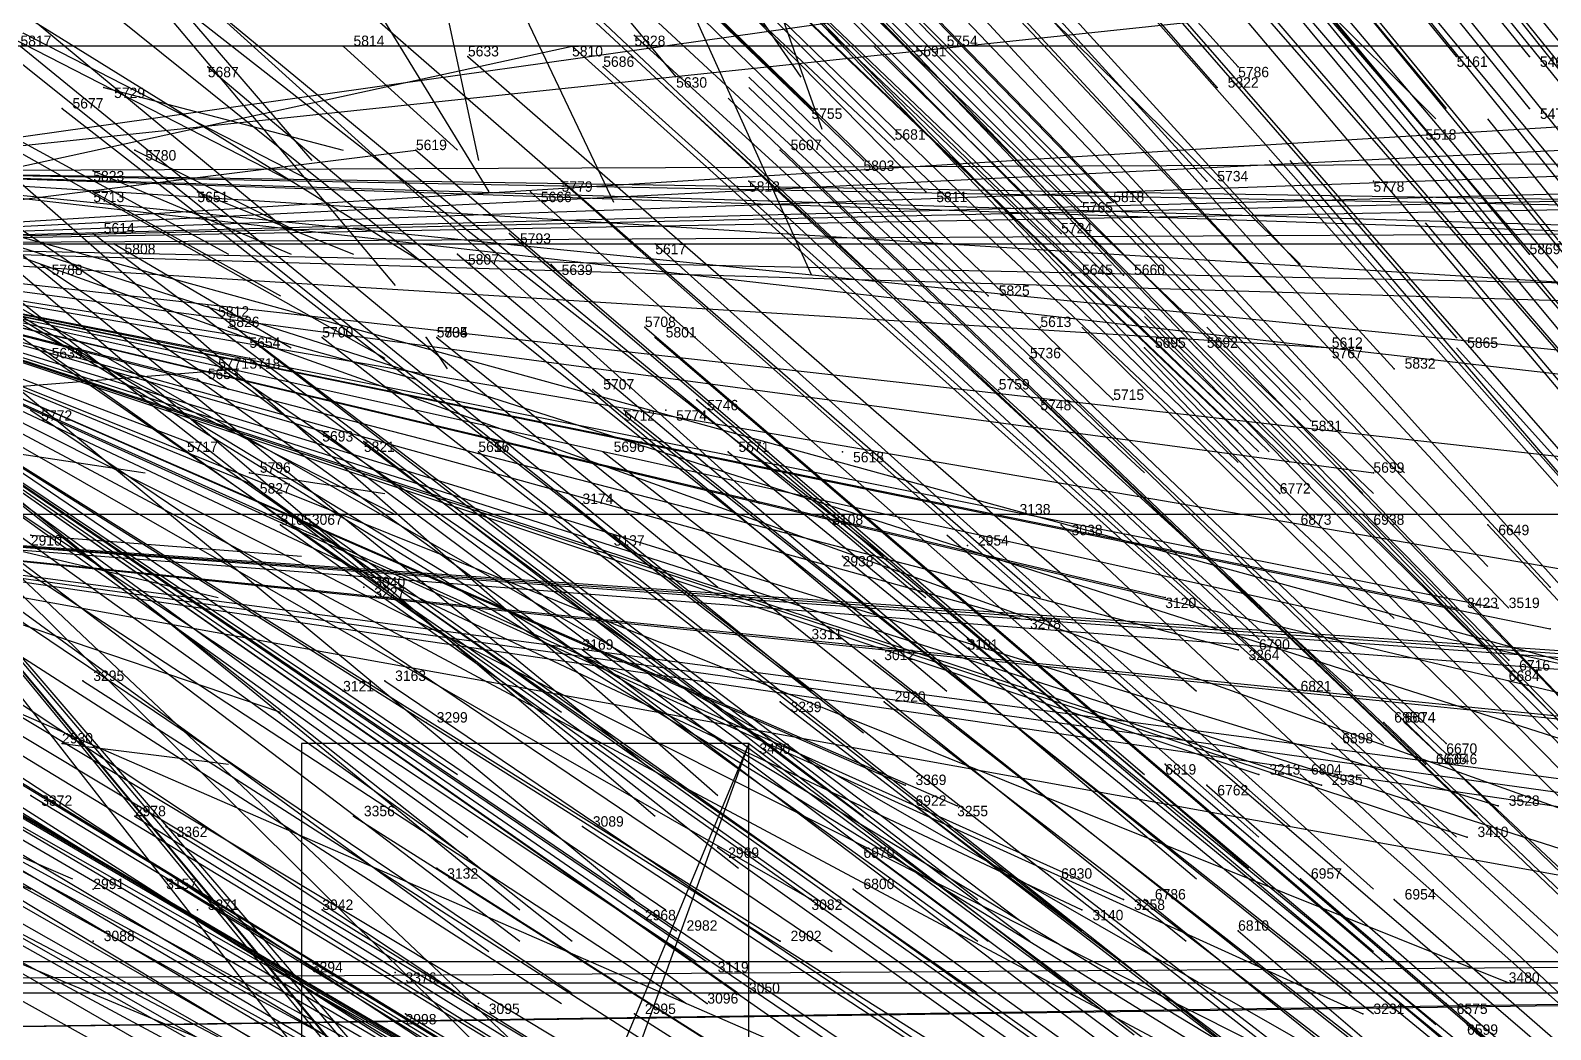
# Model space of a CAD drawing. Extents: x -0.5 to 0.59, y -0.5 to 0.59.
# Drawn here: x -0.378 to -0.232, y 0.2045 to 0.3005 of the extents above; entities that cross this region are included whole.
import ezdxf

# ---------------------------------------------------------------- set-up
doc = ezdxf.new("R2010")
doc.units = 0
for name, color, linetype in [('Clients', 3, 'CONTINUOUS'), ('Facilities', 3, 'CONTINUOUS'), ('Facilities_lines', 3, 'CONTINUOUS'), ('Min_max_boxes', 1, 'CONTINUOUS'), ('Normals', 1, 'CONTINUOUS'), ('Source_points', 5, 'CONTINUOUS'), ('Text', 3, 'CONTINUOUS')]:
    doc.layers.add(name, color=color, linetype=linetype)

msp = doc.modelspace()

# ---------------------------------------------------------------- linework, layer by layer
at = {"layer": 'Clients', "color": 5}
for p in [(-0.326, 0.299, -1.106), (-0.341, 0.289, -1.119), (-0.357, 0.271, -1.121), (-0.361, 0.269, -1.125), (-0.357, 0.269, -1.117), (-0.253, 0.27, -1.25), (-0.362, 0.267, -1.124), (-0.35, 0.262, -1.093), (-0.363, 0.261, -1.118), (-0.249, 0.258, -1.25), (-0.357, 0.257, -1.099), (-0.269, 0.246, -1.25), (-0.283, 0.244, -1.25), (-0.241, 0.245, -1.25), (-0.237, 0.245, -1.25), (-0.232, 0.243, -1.25), (-0.262, 0.241, -1.25), (-0.294, 0.228, -1.25), (-0.26, 0.229, -1.25), (-0.254, 0.228, -1.25), (-0.289, 0.226, -1.25), (-0.237, 0.226, -1.25), (-0.24, 0.223, -1.25), (-0.303, 0.217, -1.25), (-0.273, 0.217, -1.25), (-0.277, 0.216, -1.25), (-0.316, 0.214, -1.25), (-0.306, 0.213, -1.25), (-0.313, 0.211, -1.25), (-0.236, 0.209, -1.25), (-0.31, 0.208, -1.25), (-0.313, 0.207, -1.25), (-0.25, 0.206, -1.25)]:
    msp.add_point(p, dxfattribs=at)
at = {"layer": 'Facilities', "color": 3}
for p in [(-0.32, 0.3, -1.096), (-0.348, 0.299, -1.25), (-0.336, 0.298, -1.123), (-0.293, 0.298, -1.046), (-0.291, 0.299, -1.25), (-0.241, 0.298, -0.958), (-0.234, 0.298, -0.946), (-0.361, 0.297, -1.169), (-0.323, 0.297, -1.098), (-0.262, 0.297, -0.991), (-0.371, 0.295, -1.25), (-0.317, 0.295, -1.083), (-0.264, 0.295, -0.99), (-0.375, 0.293, -1.19), (-0.303, 0.293, -1.054), (-0.234, 0.293, -0.937), (-0.244, 0.291, -0.95), (-0.295, 0.29, -1.035), (-0.368, 0.289, -1.25), (-0.306, 0.289, -1.052), (-0.298, 0.288, -1.036), (-0.372, 0.287, -1.25), (-0.372, 0.285, -1.25), (-0.362, 0.285, -1.25), (-0.33, 0.285, -1.089), (-0.327, 0.286, -1.086), (-0.309, 0.286, -1.053), (-0.292, 0.285, -1.019), (-0.265, 0.286, -0.975), (-0.249, 0.286, -1.25), (-0.277, 0.284, -0.992), (-0.274, 0.284, -0.987), (-0.372, 0.281, -1.165), (-0.332, 0.281, -1.087), (-0.279, 0.281, -0.991), (-0.37, 0.28, -1.25), (-0.337, 0.279, -1.093), (-0.318, 0.28, -1.059), (-0.234, 0.279, -0.912), (-0.377, 0.278, -1.25), (-0.328, 0.278, -1.25), (-0.278, 0.277, -1.25), (-0.273, 0.277, -0.972), (-0.286, 0.275, -0.992), (-0.361, 0.274, -1.132), (-0.359, 0.272, -1.25), (-0.319, 0.272, -1.049), (-0.281, 0.272, -1.25), (-0.35, 0.271, -1.108), (-0.34, 0.271, -1.25), (-0.339, 0.271, -1.086), (-0.318, 0.271, -1.045), (-0.241, 0.271, -0.906), (-0.377, 0.27, -1.159), (-0.282, 0.269, -0.975), (-0.271, 0.27, -0.956), (-0.266, 0.27, -0.947), (-0.253, 0.27, -1.25), (-0.247, 0.268, -0.912), (-0.324, 0.266, -1.047), (-0.285, 0.266, -1.25), (-0.314, 0.265, -1.026), (-0.281, 0.265, -0.966), (-0.274, 0.265, -0.954), (-0.378, 0.264, -1.152), (-0.321, 0.264, -1.039), (-0.317, 0.264, -1.25), (-0.255, 0.263, -0.916), (-0.346, 0.261, -1.083), (-0.335, 0.26, -1.061), (-0.335, 0.26, -1.25), (-0.323, 0.26, -1.037), (-0.311, 0.26, -1.014), (-0.3, 0.26, -1.25), (-0.357, 0.258, -1.25), (-0.258, 0.256, -0.909), (-0.325, 0.255, -1.25), (-0.354, 0.253, -1.088), (-0.352, 0.254, -1.084), (-0.302, 0.254, -0.986), (-0.283, 0.254, -1.25), (-0.279, 0.253, -0.94), (-0.257, 0.254, -0.902), (-0.25, 0.254, -0.89), (-0.238, 0.253, -0.868), (-0.378, 0.252, -1.25), (-0.322, 0.252, -1.022), (-0.3, 0.25, -0.976), (-0.288, 0.251, -1.25), (-0.346, 0.247, -1.25), (-0.346, 0.247, -1.25), (-0.232, 0.247, -0.847), (-0.303, 0.242, -1.25), (-0.288, 0.242, -0.941), (-0.26, 0.242, -0.887), (-0.325, 0.241, -1.012), (-0.297, 0.24, -0.954), (-0.236, 0.24, -0.84), (-0.373, 0.238, -1.107), (-0.348, 0.237, -1.25), (-0.344, 0.238, -1.046), (-0.257, 0.237, -0.873), (-0.236, 0.238, -0.839), (-0.306, 0.236, -0.965), (-0.296, 0.236, -0.947), (-0.34, 0.234, -1.25), (-0.248, 0.234, -0.852), (-0.246, 0.234, -0.85), (-0.375, 0.232, -1.25), (-0.309, 0.232, -0.965), (-0.253, 0.232, -0.858), (-0.242, 0.232, -0.838), (-0.242, 0.231, -0.837), (-0.269, 0.23, -0.885), (-0.244, 0.23, -0.839), (-0.265, 0.228, -0.873), (-0.256, 0.229, -0.858), (-0.378, 0.227, -1.101), (-0.368, 0.225, -1.079), (-0.347, 0.225, -1.034), (-0.293, 0.226, -0.926), (-0.365, 0.224, -1.07), (-0.325, 0.224, -0.987), (-0.312, 0.222, -0.956), (-0.298, 0.222, -0.929), (-0.339, 0.22, -1.01), (-0.372, 0.218, -1.25), (-0.365, 0.219, -1.065), (-0.299, 0.218, -0.925), (-0.279, 0.219, -0.887), (-0.256, 0.219, -0.843), (-0.271, 0.217, -0.868), (-0.247, 0.217, -0.822), (-0.362, 0.216, -1.25), (-0.35, 0.216, -1.029), (-0.32, 0.216, -0.964), (-0.262, 0.214, -0.847), (-0.372, 0.213, -1.25), (-0.351, 0.211, -1.025), (-0.343, 0.21, -1.25), (-0.342, 0.206, -0.998), (-0.335, 0.207, -1.25), (-0.32, 0.206, -0.952), (-0.242, 0.207, -0.796), (-0.24, 0.205, -0.79)]:
    msp.add_point(p, dxfattribs=at)
at = {"layer": 'Facilities_lines', "color": 3}
for p, q in [((-0.402, 0.287, -1.25), (-0.183, 0.318, -1.25)), ((-0.402, 0.287, -1.25), (-0.175, 0.311, -1.25)), ((-0.413, 0.28, -1.247), (-0.326, 0.299, -1.106)), ((-0.413, 0.28, -1.247), (-0.187, 0.294, -1.25)), ((-0.413, 0.28, -1.247), (-0.231, 0.289, -1.25)), ((-0.413, 0.28, -1.247), (-0.341, 0.289, -1.119)), ((-0.413, 0.28, -1.247), (-0.189, 0.288, -1.25)), ((-0.402, 0.287, -1.25), (-0.144, 0.288, -1.25)), ((-0.402, 0.287, -1.25), (-0.122, 0.255, -1.25)), ((-0.402, 0.287, -1.25), (-0.24, 0.189, -1.25)), ((-0.402, 0.287, -1.25), (-0.248, 0.192, -1.25)), ((-0.402, 0.287, -1.25), (-0.214, 0.227, -1.25)), ((-0.402, 0.287, -1.25), (-0.215, 0.22, -1.25)), ((-0.402, 0.287, -1.25), (-0.243, 0.196, -1.25)), ((-0.402, 0.287, -1.25), (-0.202, 0.232, -1.25)), ((-0.402, 0.287, -1.25), (-0.134, 0.278, -1.25)), ((-0.402, 0.287, -1.25), (-0.134, 0.26, -1.25)), ((-0.402, 0.287, -1.25), (-0.13, 0.27, -1.25)), ((-0.402, 0.287, -1.25), (-0.137, 0.279, -1.25)), ((-0.402, 0.287, -1.25), (-0.15, 0.283, -1.25)), ((-0.402, 0.287, -1.25), (-0.14, 0.282, -1.25)), ((-0.413, 0.28, -1.247), (-0.186, 0.286, -1.25)), ((-0.413, 0.28, -1.247), (-0.191, 0.285, -1.25)), ((-0.413, 0.28, -1.247), (-0.192, 0.284, -1.25)), ((-0.413, 0.28, -1.247), (-0.217, 0.281, -1.25)), ((-0.413, 0.28, -1.247), (-0.264, 0.179, -1.25)), ((-0.413, 0.28, -1.247), (-0.338, 0.19, -1.25)), ((-0.413, 0.28, -1.247), (-0.319, 0.166, -1.25)), ((-0.413, 0.28, -1.247), (-0.329, 0.181, -1.25)), ((-0.413, 0.28, -1.247), (-0.316, 0.167, -1.25)), ((-0.413, 0.28, -1.247), (-0.309, 0.155, -1.25)), ((-0.413, 0.28, -1.247), (-0.327, 0.17, -1.25)), ((-0.413, 0.28, -1.247), (-0.313, 0.207, -1.25)), ((-0.413, 0.28, -1.247), (-0.308, 0.181, -1.25)), ((-0.413, 0.28, -1.247), (-0.306, 0.213, -1.25)), ((-0.413, 0.28, -1.247), (-0.316, 0.214, -1.25)), ((-0.413, 0.28, -1.247), (-0.254, 0.228, -1.25)), ((-0.413, 0.28, -1.247), (-0.265, 0.201, -1.25)), ((-0.413, 0.28, -1.247), (-0.31, 0.208, -1.25)), ((-0.413, 0.28, -1.247), (-0.303, 0.217, -1.25)), ((-0.413, 0.28, -1.247), (-0.248, 0.197, -1.25)), ((-0.413, 0.28, -1.247), (-0.313, 0.211, -1.25)), ((-0.413, 0.28, -1.247), (-0.269, 0.246, -1.25)), ((-0.413, 0.28, -1.247), (-0.277, 0.216, -1.25)), ((-0.413, 0.28, -1.247), (-0.26, 0.229, -1.25)), ((-0.413, 0.28, -1.247), (-0.293, 0.196, -1.25)), ((-0.413, 0.28, -1.247), (-0.25, 0.206, -1.25)), ((-0.413, 0.28, -1.247), (-0.289, 0.226, -1.25)), ((-0.413, 0.28, -1.247), (-0.273, 0.217, -1.25)), ((-0.413, 0.28, -1.247), (-0.262, 0.241, -1.25)), ((-0.413, 0.28, -1.247), (-0.283, 0.244, -1.25)), ((-0.413, 0.28, -1.247), (-0.327, 0.195, -1.25)), ((-0.413, 0.28, -1.247), (-0.294, 0.228, -1.25)), ((-0.413, 0.28, -1.247), (-0.275, 0.193, -1.25)), ((-0.413, 0.28, -1.247), (-0.24, 0.223, -1.25)), ((-0.413, 0.28, -1.247), (-0.241, 0.245, -1.25)), ((-0.413, 0.28, -1.247), (-0.219, 0.237, -1.25)), ((-0.413, 0.28, -1.247), (-0.236, 0.209, -1.25)), ((-0.413, 0.28, -1.247), (-0.219, 0.234, -1.25)), ((-0.413, 0.28, -1.247), (-0.215, 0.246, -1.25)), ((-0.413, 0.28, -1.247), (-0.222, 0.219, -1.25)), ((-0.413, 0.28, -1.247), (-0.237, 0.245, -1.25)), ((-0.413, 0.28, -1.247), (-0.237, 0.226, -1.25)), ((-0.413, 0.28, -1.247), (-0.232, 0.243, -1.25)), ((-0.413, 0.28, -1.247), (-0.218, 0.276, -1.25)), ((-0.413, 0.28, -1.247), (-0.226, 0.259, -1.25)), ((-0.413, 0.28, -1.247), (-0.213, 0.274, -1.25)), ((-0.413, 0.28, -1.247), (-0.17, 0.28, -1.25)), ((-0.413, 0.28, -1.247), (-0.253, 0.27, -1.25)), ((-0.413, 0.28, -1.247), (-0.362, 0.267, -1.124)), ((-0.413, 0.28, -1.247), (-0.357, 0.271, -1.121)), ((-0.413, 0.28, -1.247), (-0.35, 0.262, -1.093)), ((-0.413, 0.28, -1.247), (-0.249, 0.258, -1.25)), ((-0.413, 0.28, -1.247), (-0.363, 0.261, -1.118)), ((-0.413, 0.28, -1.247), (-0.357, 0.269, -1.117)), ((-0.413, 0.28, -1.247), (-0.361, 0.269, -1.125)), ((-0.413, 0.28, -1.247), (-0.357, 0.257, -1.099)), ((-0.423, 0.254, -1.25), (-0.13, 0.224, -1.25)), ((-0.423, 0.254, -1.25), (-0.188, 0.238, -1.25)), ((-0.423, 0.254, -1.25), (-0.13, 0.233, -1.25)), ((-0.423, 0.254, -1.25), (-0.136, 0.234, -1.25)), ((-0.423, 0.254, -1.25), (-0.246, 0.177, -1.25)), ((-0.423, 0.254, -1.25), (-0.165, 0.234, -1.25)), ((-0.423, 0.254, -1.25), (-0.166, 0.22, -1.25)), ((-0.423, 0.254, -1.25), (-0.126, 0.224, -1.25)), ((-0.423, 0.254, -1.25), (-0.143, 0.215, -1.25)), ((-0.423, 0.254, -1.25), (-0.136, 0.212, -1.25)), ((-0.423, 0.254, -1.25), (-0.207, 0.215, -1.25)), ((-0.309, 0.232, -0.965), (-0.352, 0.129, -0.936)), ((-0.309, 0.232, -0.965), (-0.342, 0.141, -0.925)), ((-0.452, 0.209, -1.244), (-0.155, 0.211, -1.25)), ((-0.437, 0.204, -1.25), (-0.144, 0.208, -1.25)), ((-0.437, 0.204, -1.25), (-0.156, 0.208, -1.25))]:
    msp.add_line(p, q, dxfattribs=at)
at = {"layer": 'Min_max_boxes', "color": 1}
for p, q in [((-0.17, 0.299, -1.25), (-0.429, 0.299, -1.25)), ((-0.17, 0.299, -1.093), (-0.429, 0.299, -1.093)), ((-0.126, 0.254, -1.25), (-0.423, 0.254, -1.25)), ((-0.126, 0.254, -1.25), (-0.423, 0.254, -1.25)), ((-0.309, 0.232, -0.965), (-0.352, 0.232, -0.965)), ((-0.352, 0.232, -0.965), (-0.352, 0.129, -0.965)), ((-0.309, 0.232, -0.925), (-0.352, 0.232, -0.925)), ((-0.352, 0.232, -0.925), (-0.352, 0.129, -0.925)), ((-0.352, 0.232, -0.965), (-0.352, 0.232, -0.925)), ((-0.309, 0.129, -0.965), (-0.309, 0.232, -0.965)), ((-0.309, 0.129, -0.925), (-0.309, 0.232, -0.925)), ((-0.309, 0.232, -0.965), (-0.309, 0.232, -0.925)), ((-0.155, 0.211, -1.25), (-0.452, 0.211, -1.25)), ((-0.155, 0.211, -1.244), (-0.452, 0.211, -1.244)), ((-0.452, 0.209, -1.25), (-0.155, 0.209, -1.25)), ((-0.452, 0.209, -1.244), (-0.155, 0.209, -1.244)), ((-0.123, 0.208, -1.25), (-0.437, 0.208, -1.25)), ((-0.123, 0.208, -1.25), (-0.437, 0.208, -1.25))]:
    msp.add_line(p, q, dxfattribs=at)
at = {"layer": 'Normals', "color": 1}
for p, q in [((-0.241, 0.298, -0.958), (-0.3, 0.37, -0.921)), ((-0.234, 0.298, -0.946), (-0.292, 0.37, -0.909)), ((-0.262, 0.297, -0.991), (-0.324, 0.366, -0.953)), ((-0.293, 0.298, -1.046), (-0.358, 0.365, -1.009)), ((-0.264, 0.295, -0.99), (-0.325, 0.365, -0.953)), ((-0.301, 0.364, -1.181), (-0.242, 0.293, -1.219)), ((-0.234, 0.293, -0.937), (-0.292, 0.365, -0.9)), ((-0.314, 0.363, -1.2), (-0.243, 0.292, -1.204)), ((-0.244, 0.291, -0.95), (-0.304, 0.362, -0.912)), ((-0.303, 0.293, -1.054), (-0.37, 0.358, -1.016)), ((-0.295, 0.29, -1.035), (-0.361, 0.356, -0.997)), ((-0.265, 0.286, -0.975), (-0.327, 0.354, -0.937)), ((-0.298, 0.288, -1.036), (-0.365, 0.353, -0.999)), ((-0.292, 0.285, -1.019), (-0.357, 0.351, -0.982)), ((-0.274, 0.284, -0.987), (-0.339, 0.351, -0.95)), ((-0.234, 0.279, -0.912), (-0.294, 0.351, -0.875)), ((-0.277, 0.284, -0.992), (-0.342, 0.35, -0.954)), ((-0.22, 0.277, -0.884), (-0.278, 0.349, -0.846)), ((-0.352, 0.347, -1.25), (-0.322, 0.284, -1.179)), ((-0.279, 0.281, -0.991), (-0.344, 0.347, -0.953)), ((-0.325, 0.346, -1.186), (-0.256, 0.278, -1.211)), ((-0.213, 0.273, -0.866), (-0.271, 0.345, -0.829)), ((-0.273, 0.277, -0.972), (-0.337, 0.344, -0.934)), ((-0.323, 0.344, -1.179), (-0.258, 0.275, -1.213)), ((-0.241, 0.271, -0.906), (-0.302, 0.341, -0.869)), ((-0.286, 0.275, -0.992), (-0.353, 0.34, -0.955)), ((-0.266, 0.27, -0.947), (-0.33, 0.337, -0.91)), ((-0.247, 0.268, -0.912), (-0.31, 0.337, -0.875)), ((-0.22, 0.263, -0.858), (-0.281, 0.334, -0.821)), ((-0.201, 0.262, -0.825), (-0.259, 0.334, -0.788)), ((-0.222, 0.263, -0.86), (-0.282, 0.333, -0.822)), ((-0.218, 0.262, -0.853), (-0.278, 0.333, -0.816)), ((-0.322, 0.331, -1.155), (-0.256, 0.265, -1.192)), ((-0.274, 0.265, -0.954), (-0.341, 0.33, -0.917)), ((-0.255, 0.263, -0.916), (-0.32, 0.329, -0.878)), ((-0.222, 0.259, -0.853), (-0.283, 0.329, -0.816)), ((-0.221, 0.258, -0.849), (-0.282, 0.329, -0.813)), ((-0.326, 0.328, -1.25), (-0.303, 0.277, -1.167)), ((-0.207, 0.256, -0.823), (-0.265, 0.328, -0.786)), ((-0.198, 0.255, -0.808), (-0.256, 0.328, -0.77)), ((-0.329, 0.326, -1.158), (-0.262, 0.262, -1.194)), ((-0.309, 0.326, -1.123), (-0.246, 0.258, -1.161)), ((-0.327, 0.325, -1.154), (-0.26, 0.261, -1.191)), ((-0.326, 0.325, -1.151), (-0.259, 0.26, -1.188)), ((-0.314, 0.325, -1.25), (-0.302, 0.291, -1.157)), ((-0.329, 0.324, -1.154), (-0.262, 0.259, -1.191)), ((-0.327, 0.324, -1.152), (-0.26, 0.26, -1.189)), ((-0.324, 0.323, -1.144), (-0.257, 0.259, -1.182)), ((-0.258, 0.256, -0.909), (-0.323, 0.323, -0.873)), ((-0.208, 0.252, -0.817), (-0.267, 0.324, -0.779)), ((-0.316, 0.322, -1.127), (-0.25, 0.256, -1.164)), ((-0.224, 0.252, -0.842), (-0.285, 0.322, -0.805)), ((-0.201, 0.251, -0.804), (-0.26, 0.322, -0.765)), ((-0.193, 0.25, -0.79), (-0.251, 0.322, -0.752)), ((-0.381, 0.321, -1.247), (-0.308, 0.255, -1.229)), ((-0.356, 0.321, -1.25), (-0.334, 0.285, -1.159)), ((-0.345, 0.321, -1.179), (-0.277, 0.258, -1.216)), ((-0.339, 0.321, -1.168), (-0.271, 0.258, -1.205)), ((-0.257, 0.254, -0.902), (-0.321, 0.321, -0.866)), ((-0.316, 0.32, -1.125), (-0.249, 0.256, -1.162)), ((-0.216, 0.248, -0.824), (-0.276, 0.319, -0.786)), ((-0.302, 0.316, -1.094), (-0.238, 0.249, -1.131)), ((-0.232, 0.247, -0.847), (-0.295, 0.315, -0.811)), ((-0.375, 0.314, -1.25), (-0.343, 0.276, -1.163)), ((-0.22, 0.245, -0.823), (-0.281, 0.314, -0.785)), ((-0.204, 0.241, -0.791), (-0.263, 0.313, -0.753)), ((-0.388, 0.31, -1.242), (-0.312, 0.247, -1.229)), ((-0.374, 0.311, -1.217), (-0.296, 0.25, -1.23)), ((-0.3, 0.311, -1.082), (-0.236, 0.245, -1.12)), ((-0.204, 0.239, -0.784), (-0.263, 0.31, -0.747)), ((-0.39, 0.309, -1.25), (-0.34, 0.278, -1.169)), ((-0.369, 0.309, -1.25), (-0.351, 0.288, -1.154)), ((-0.313, 0.309, -1.25), (-0.304, 0.296, -1.151)), ((-0.391, 0.307, -1.243), (-0.316, 0.247, -1.216)), ((-0.367, 0.308, -1.197), (-0.292, 0.246, -1.22)), ((-0.351, 0.307, -1.165), (-0.281, 0.246, -1.203)), ((-0.315, 0.308, -1.101), (-0.247, 0.244, -1.139)), ((-0.26, 0.242, -0.887), (-0.328, 0.306, -0.851)), ((-0.303, 0.306, -1.077), (-0.238, 0.241, -1.115)), ((-0.236, 0.24, -0.84), (-0.301, 0.306, -0.803)), ((-0.39, 0.305, -1.25), (-0.353, 0.286, -1.159)), ((-0.388, 0.305, -1.25), (-0.351, 0.286, -1.159)), ((-0.221, 0.236, -0.808), (-0.283, 0.305, -0.77)), ((-0.193, 0.233, -0.756), (-0.252, 0.305, -0.719)), ((-0.37, 0.302, -1.194), (-0.294, 0.241, -1.216)), ((-0.338, 0.302, -1.25), (-0.335, 0.288, -1.151)), ((-0.321, 0.302, -1.25), (-0.316, 0.296, -1.15)), ((-0.399, 0.3, -1.247), (-0.344, 0.269, -1.168)), ((-0.32, 0.3, -1.096), (-0.251, 0.237, -1.133)), ((-0.394, 0.298, -1.25), (-0.359, 0.279, -1.158)), ((-0.379, 0.299, -1.208), (-0.303, 0.237, -1.225)), ((-0.348, 0.299, -1.25), (-0.337, 0.289, -1.151)), ((-0.336, 0.298, -1.123), (-0.266, 0.237, -1.16)), ((-0.326, 0.299, -1.106), (-0.257, 0.237, -1.143)), ((-0.231, 0.234, -0.821), (-0.297, 0.299, -0.783)), ((-0.291, 0.299, -1.25), (-0.291, 0.299, -1.15)), ((-0.361, 0.297, -1.169), (-0.29, 0.237, -1.206)), ((-0.323, 0.297, -1.098), (-0.254, 0.235, -1.134)), ((-0.242, 0.232, -0.838), (-0.309, 0.296, -0.8)), ((-0.399, 0.295, -1.24), (-0.318, 0.24, -1.219)), ((-0.371, 0.295, -1.25), (-0.348, 0.289, -1.153)), ((-0.317, 0.295, -1.083), (-0.248, 0.232, -1.119)), ((-0.244, 0.23, -0.839), (-0.311, 0.294, -0.801)), ((-0.242, 0.231, -0.837), (-0.309, 0.295, -0.799)), ((-0.396, 0.293, -1.232), (-0.319, 0.23, -1.24)), ((-0.375, 0.293, -1.19), (-0.298, 0.233, -1.212)), ((-0.386, 0.292, -1.21), (-0.312, 0.227, -1.229)), ((-0.18, 0.22, -0.711), (-0.238, 0.292, -0.673)), ((-0.394, 0.29, -1.223), (-0.318, 0.225, -1.23)), ((-0.368, 0.289, -1.25), (-0.352, 0.281, -1.152)), ((-0.341, 0.289, -1.119), (-0.271, 0.229, -1.156)), ((-0.306, 0.289, -1.052), (-0.239, 0.225, -1.09)), ((-0.197, 0.218, -0.736), (-0.259, 0.288, -0.699)), ((-0.196, 0.217, -0.732), (-0.257, 0.288, -0.696)), ((-0.402, 0.287, -1.25), (-0.327, 0.235, -1.211)), ((-0.372, 0.287, -1.25), (-0.353, 0.279, -1.152)), ((-0.372, 0.285, -1.25), (-0.354, 0.275, -1.152)), ((-0.362, 0.285, -1.25), (-0.347, 0.279, -1.151)), ((-0.33, 0.285, -1.089), (-0.26, 0.223, -1.126)), ((-0.327, 0.286, -1.086), (-0.257, 0.224, -1.122)), ((-0.309, 0.286, -1.053), (-0.241, 0.223, -1.09)), ((-0.249, 0.286, -1.25), (-0.249, 0.286, -1.15)), ((-0.4, 0.283, -1.25), (-0.343, 0.254, -1.173)), ((-0.184, 0.211, -0.7), (-0.244, 0.282, -0.663)), ((-0.372, 0.281, -1.165), (-0.298, 0.225, -1.202)), ((-0.332, 0.281, -1.087), (-0.261, 0.22, -1.123)), ((-0.414, 0.279, -1.248), (-0.336, 0.223, -1.22)), ((-0.413, 0.28, -1.247), (-0.337, 0.229, -1.206)), ((-0.408, 0.279, -1.236), (-0.331, 0.216, -1.23)), ((-0.396, 0.28, -1.213), (-0.32, 0.217, -1.231)), ((-0.386, 0.28, -1.192), (-0.31, 0.22, -1.218)), ((-0.37, 0.28, -1.25), (-0.353, 0.27, -1.152)), ((-0.337, 0.279, -1.093), (-0.266, 0.219, -1.13)), ((-0.318, 0.28, -1.059), (-0.249, 0.218, -1.097)), ((-0.377, 0.278, -1.25), (-0.359, 0.266, -1.152)), ((-0.328, 0.278, -1.25), (-0.326, 0.276, -1.15)), ((-0.414, 0.277, -1.246), (-0.336, 0.221, -1.218)), ((-0.278, 0.277, -1.25), (-0.278, 0.277, -1.15)), ((-0.403, 0.274, -1.218), (-0.326, 0.213, -1.237)), ((-0.361, 0.274, -1.132), (-0.287, 0.217, -1.168)), ((-0.41, 0.273, -1.233), (-0.331, 0.213, -1.238)), ((-0.359, 0.272, -1.25), (-0.341, 0.267, -1.152)), ((-0.319, 0.272, -1.049), (-0.249, 0.212, -1.087)), ((-0.281, 0.272, -1.25), (-0.281, 0.272, -1.15)), ((-0.211, 0.207, -0.739), (-0.277, 0.272, -0.702)), ((-0.206, 0.206, -0.729), (-0.271, 0.273, -0.693)), ((-0.201, 0.205, -0.718), (-0.265, 0.272, -0.681)), ((-0.415, 0.271, -1.238), (-0.334, 0.212, -1.237)), ((-0.357, 0.271, -1.121), (-0.283, 0.215, -1.158)), ((-0.35, 0.271, -1.108), (-0.277, 0.214, -1.145)), ((-0.34, 0.271, -1.25), (-0.338, 0.268, -1.15)), ((-0.339, 0.271, -1.086), (-0.267, 0.213, -1.123)), ((-0.318, 0.271, -1.045), (-0.248, 0.211, -1.083)), ((-0.395, 0.269, -1.195), (-0.317, 0.216, -1.227)), ((-0.377, 0.27, -1.159), (-0.301, 0.216, -1.196)), ((-0.361, 0.269, -1.125), (-0.286, 0.213, -1.161)), ((-0.357, 0.269, -1.117), (-0.282, 0.213, -1.154)), ((-0.282, 0.269, -0.975), (-0.216, 0.205, -1.013)), ((-0.271, 0.27, -0.956), (-0.206, 0.204, -0.994)), ((-0.201, 0.203, -0.715), (-0.266, 0.27, -0.678)), ((-0.253, 0.27, -1.25), (-0.253, 0.27, -1.15)), ((-0.253, 0.27, -1.25), (-0.253, 0.27, -1.15)), ((-0.179, 0.201, -0.674), (-0.241, 0.27, -0.636)), ((-0.383, 0.266, -1.25), (-0.358, 0.268, -1.153)), ((-0.362, 0.267, -1.124), (-0.287, 0.213, -1.162)), ((-0.324, 0.266, -1.047), (-0.251, 0.208, -1.084)), ((-0.285, 0.266, -1.25), (-0.285, 0.266, -1.15)), ((-0.314, 0.265, -1.026), (-0.243, 0.205, -1.064)), ((-0.281, 0.265, -0.966), (-0.214, 0.201, -1.003)), ((-0.42, 0.263, -1.239), (-0.337, 0.208, -1.237)), ((-0.407, 0.264, -1.25), (-0.367, 0.258, -1.159)), ((-0.378, 0.264, -1.152), (-0.301, 0.212, -1.189)), ((-0.321, 0.264, -1.039), (-0.249, 0.206, -1.076)), ((-0.317, 0.264, -1.25), (-0.317, 0.264, -1.15)), ((-0.406, 0.262, -1.208), (-0.326, 0.208, -1.233)), ((-0.391, 0.262, -1.178), (-0.314, 0.211, -1.215)), ((-0.35, 0.262, -1.093), (-0.276, 0.207, -1.13)), ((-0.363, 0.261, -1.118), (-0.287, 0.208, -1.156)), ((-0.346, 0.261, -1.083), (-0.272, 0.204, -1.12)), ((-0.408, 0.259, -1.209), (-0.327, 0.207, -1.236)), ((-0.335, 0.26, -1.061), (-0.263, 0.203, -1.099)), ((-0.335, 0.26, -1.25), (-0.335, 0.26, -1.15)), ((-0.323, 0.26, -1.037), (-0.25, 0.203, -1.074)), ((-0.311, 0.26, -1.014), (-0.239, 0.201, -1.051)), ((-0.3, 0.26, -1.25), (-0.3, 0.26, -1.15)), ((-0.188, 0.192, -0.672), (-0.253, 0.259, -0.635)), ((-0.393, 0.258, -1.174), (-0.315, 0.207, -1.212)), ((-0.357, 0.258, -1.25), (-0.344, 0.256, -1.151)), ((-0.249, 0.258, -1.25), (-0.249, 0.258, -1.15)), ((-0.357, 0.257, -1.099), (-0.281, 0.203, -1.137)), ((-0.413, 0.255, -1.25), (-0.354, 0.235, -1.172)), ((-0.398, 0.255, -1.25), (-0.36, 0.246, -1.158)), ((-0.325, 0.255, -1.25), (-0.325, 0.255, -1.15)), ((-0.423, 0.254, -1.25), (-0.343, 0.203, -1.218)), ((-0.421, 0.254, -1.229), (-0.336, 0.202, -1.239)), ((-0.416, 0.253, -1.216), (-0.335, 0.2, -1.241)), ((-0.354, 0.253, -1.088), (-0.279, 0.2, -1.126)), ((-0.352, 0.254, -1.084), (-0.276, 0.2, -1.122)), ((-0.302, 0.254, -0.986), (-0.231, 0.194, -1.024)), ((-0.283, 0.254, -1.25), (-0.283, 0.254, -1.15)), ((-0.279, 0.253, -0.94), (-0.211, 0.189, -0.977)), ((-0.25, 0.254, -0.89), (-0.185, 0.187, -0.926)), ((-0.238, 0.253, -0.868), (-0.175, 0.185, -0.905)), ((-0.378, 0.252, -1.25), (-0.352, 0.25, -1.154)), ((-0.322, 0.252, -1.022), (-0.249, 0.195, -1.06)), ((-0.219, 0.191, -0.727), (-0.29, 0.252, -0.69)), ((-0.419, 0.25, -1.219), (-0.336, 0.199, -1.242)), ((-0.3, 0.25, -0.976), (-0.228, 0.191, -1.013)), ((-0.288, 0.251, -1.25), (-0.288, 0.251, -1.15)), ((-0.424, 0.249, -1.229), (-0.338, 0.199, -1.242)), ((-0.403, 0.249, -1.183), (-0.323, 0.201, -1.221)), ((-0.431, 0.247, -1.242), (-0.344, 0.199, -1.233)), ((-0.429, 0.248, -1.239), (-0.341, 0.2, -1.24)), ((-0.422, 0.247, -1.222), (-0.338, 0.197, -1.242)), ((-0.346, 0.247, -1.25), (-0.346, 0.247, -1.15)), ((-0.346, 0.247, -1.25), (-0.346, 0.247, -1.15)), ((-0.401, 0.246, -1.176), (-0.321, 0.198, -1.214)), ((-0.269, 0.246, -1.25), (-0.269, 0.246, -1.15)), ((-0.283, 0.244, -1.25), (-0.283, 0.244, -1.15)), ((-0.241, 0.245, -1.25), (-0.241, 0.245, -1.15)), ((-0.237, 0.245, -1.25), (-0.237, 0.245, -1.15)), ((-0.232, 0.243, -1.25), (-0.232, 0.243, -1.15)), ((-0.433, 0.242, -1.241), (-0.347, 0.197, -1.22)), ((-0.42, 0.242, -1.211), (-0.335, 0.196, -1.239)), ((-0.408, 0.242, -1.187), (-0.328, 0.195, -1.224)), ((-0.303, 0.242, -1.25), (-0.303, 0.242, -1.15)), ((-0.288, 0.242, -0.941), (-0.216, 0.183, -0.978)), ((-0.407, 0.24, -1.181), (-0.326, 0.194, -1.218)), ((-0.325, 0.241, -1.012), (-0.251, 0.185, -1.049)), ((-0.297, 0.24, -0.954), (-0.224, 0.182, -0.991)), ((-0.262, 0.241, -1.25), (-0.262, 0.241, -1.15)), ((-0.427, 0.238, -1.25), (-0.378, 0.218, -1.165)), ((-0.416, 0.237, -1.25), (-0.374, 0.219, -1.161)), ((-0.399, 0.237, -1.16), (-0.319, 0.19, -1.197)), ((-0.389, 0.237, -1.139), (-0.31, 0.189, -1.177)), ((-0.373, 0.238, -1.107), (-0.295, 0.188, -1.144)), ((-0.348, 0.237, -1.25), (-0.348, 0.237, -1.15)), ((-0.344, 0.238, -1.046), (-0.267, 0.186, -1.083)), ((-0.257, 0.237, -0.873), (-0.188, 0.174, -0.91)), ((-0.236, 0.238, -0.839), (-0.17, 0.173, -0.876)), ((-0.392, 0.236, -1.144), (-0.313, 0.188, -1.181)), ((-0.306, 0.236, -0.965), (-0.232, 0.179, -1.003)), ((-0.296, 0.236, -0.947), (-0.222, 0.179, -0.983)), ((-0.417, 0.234, -1.196), (-0.335, 0.188, -1.23)), ((-0.398, 0.235, -1.157), (-0.318, 0.188, -1.194)), ((-0.34, 0.234, -1.25), (-0.34, 0.234, -1.15)), ((-0.248, 0.234, -0.852), (-0.181, 0.17, -0.89)), ((-0.246, 0.234, -0.85), (-0.179, 0.171, -0.887)), ((-0.432, 0.233, -1.227), (-0.341, 0.195, -1.244)), ((-0.41, 0.231, -1.176), (-0.329, 0.185, -1.214)), ((-0.406, 0.232, -1.17), (-0.326, 0.186, -1.207)), ((-0.4, 0.231, -1.155), (-0.32, 0.184, -1.192)), ((-0.389, 0.231, -1.131), (-0.309, 0.184, -1.168)), ((-0.375, 0.232, -1.25), (-0.359, 0.23, -1.151)), ((-0.309, 0.232, -0.965), (-0.234, 0.176, -1.002)), ((-0.253, 0.232, -0.858), (-0.185, 0.169, -0.895)), ((-0.269, 0.23, -0.885), (-0.198, 0.169, -0.922)), ((-0.294, 0.228, -1.25), (-0.294, 0.228, -1.15)), ((-0.265, 0.228, -0.873), (-0.194, 0.166, -0.909)), ((-0.26, 0.229, -1.25), (-0.26, 0.229, -1.15)), ((-0.256, 0.229, -0.858), (-0.186, 0.167, -0.895)), ((-0.254, 0.228, -1.25), (-0.254, 0.228, -1.15)), ((-0.378, 0.227, -1.101), (-0.299, 0.179, -1.139)), ((-0.405, 0.225, -1.158), (-0.323, 0.181, -1.195)), ((-0.397, 0.225, -1.141), (-0.316, 0.179, -1.179)), ((-0.368, 0.225, -1.079), (-0.289, 0.176, -1.117)), ((-0.347, 0.225, -1.034), (-0.268, 0.175, -1.07)), ((-0.293, 0.226, -0.926), (-0.219, 0.17, -0.963)), ((-0.289, 0.226, -1.25), (-0.289, 0.226, -1.15)), ((-0.237, 0.226, -1.25), (-0.237, 0.226, -1.15)), ((-0.386, 0.224, -1.115), (-0.306, 0.177, -1.152)), ((-0.365, 0.224, -1.07), (-0.286, 0.175, -1.107)), ((-0.325, 0.224, -0.987), (-0.247, 0.173, -1.024)), ((-0.24, 0.223, -1.25), (-0.24, 0.223, -1.15)), ((-0.312, 0.222, -0.956), (-0.236, 0.168, -0.993)), ((-0.298, 0.222, -0.929), (-0.224, 0.167, -0.967)), ((-0.384, 0.22, -1.105), (-0.304, 0.172, -1.143)), ((-0.339, 0.22, -1.01), (-0.26, 0.17, -1.046)), ((-0.372, 0.218, -1.25), (-0.372, 0.218, -1.15)), ((-0.365, 0.219, -1.065), (-0.286, 0.17, -1.102)), ((-0.299, 0.218, -0.925), (-0.224, 0.164, -0.963)), ((-0.279, 0.219, -0.887), (-0.205, 0.162, -0.924)), ((-0.256, 0.219, -0.843), (-0.186, 0.159, -0.88)), ((-0.303, 0.217, -1.25), (-0.303, 0.217, -1.15)), ((-0.273, 0.217, -1.25), (-0.273, 0.217, -1.15)), ((-0.271, 0.217, -0.868), (-0.199, 0.159, -0.905)), ((-0.247, 0.217, -0.822), (-0.177, 0.156, -0.86)), ((-0.362, 0.216, -1.25), (-0.362, 0.216, -1.15)), ((-0.35, 0.216, -1.029), (-0.271, 0.167, -1.065)), ((-0.32, 0.216, -0.964), (-0.243, 0.164, -1.002)), ((-0.277, 0.216, -1.25), (-0.277, 0.216, -1.15)), ((-0.391, 0.214, -1.114), (-0.31, 0.169, -1.151)), ((-0.386, 0.214, -1.104), (-0.306, 0.168, -1.141)), ((-0.316, 0.214, -1.25), (-0.316, 0.214, -1.15)), ((-0.262, 0.214, -0.847), (-0.192, 0.154, -0.884)), ((-0.372, 0.213, -1.25), (-0.372, 0.213, -1.15)), ((-0.306, 0.213, -1.25), (-0.306, 0.213, -1.15)), ((-0.351, 0.211, -1.025), (-0.272, 0.163, -1.061)), ((-0.313, 0.211, -1.25), (-0.313, 0.211, -1.15)), ((-0.343, 0.21, -1.25), (-0.343, 0.21, -1.15)), ((-0.236, 0.209, -1.25), (-0.236, 0.209, -1.15)), ((-0.31, 0.208, -1.25), (-0.31, 0.208, -1.15)), ((-0.342, 0.206, -0.998), (-0.262, 0.158, -1.034)), ((-0.335, 0.207, -1.25), (-0.335, 0.207, -1.15)), ((-0.32, 0.206, -0.952), (-0.241, 0.156, -0.989)), ((-0.313, 0.207, -1.25), (-0.313, 0.207, -1.15)), ((-0.25, 0.206, -1.25), (-0.25, 0.206, -1.15)), ((-0.242, 0.207, -0.796), (-0.172, 0.146, -0.833)), ((-0.24, 0.205, -0.79), (-0.17, 0.144, -0.827))]:
    msp.add_line(p, q, dxfattribs=at)
at = {"layer": 'Source_points', "color": 5}
for p in [(-0.32, 0.3, -1.096), (-0.348, 0.299, -1.25), (-0.336, 0.298, -1.123), (-0.326, 0.299, -1.106), (-0.293, 0.298, -1.046), (-0.291, 0.299, -1.25), (-0.241, 0.298, -0.958), (-0.234, 0.298, -0.946), (-0.361, 0.297, -1.169), (-0.323, 0.297, -1.098), (-0.262, 0.297, -0.991), (-0.371, 0.295, -1.25), (-0.317, 0.295, -1.083), (-0.264, 0.295, -0.99), (-0.375, 0.293, -1.19), (-0.303, 0.293, -1.054), (-0.234, 0.293, -0.937), (-0.244, 0.291, -0.95), (-0.295, 0.29, -1.035), (-0.368, 0.289, -1.25), (-0.341, 0.289, -1.119), (-0.306, 0.289, -1.052), (-0.298, 0.288, -1.036), (-0.372, 0.287, -1.25), (-0.372, 0.285, -1.25), (-0.362, 0.285, -1.25), (-0.33, 0.285, -1.089), (-0.327, 0.286, -1.086), (-0.309, 0.286, -1.053), (-0.292, 0.285, -1.019), (-0.265, 0.286, -0.975), (-0.249, 0.286, -1.25), (-0.277, 0.284, -0.992), (-0.274, 0.284, -0.987), (-0.372, 0.281, -1.165), (-0.332, 0.281, -1.087), (-0.279, 0.281, -0.991), (-0.37, 0.28, -1.25), (-0.337, 0.279, -1.093), (-0.318, 0.28, -1.059), (-0.234, 0.279, -0.912), (-0.377, 0.278, -1.25), (-0.328, 0.278, -1.25), (-0.278, 0.277, -1.25), (-0.273, 0.277, -0.972), (-0.286, 0.275, -0.992), (-0.361, 0.274, -1.132), (-0.359, 0.272, -1.25), (-0.319, 0.272, -1.049), (-0.281, 0.272, -1.25), (-0.357, 0.271, -1.121), (-0.35, 0.271, -1.108), (-0.34, 0.271, -1.25), (-0.339, 0.271, -1.086), (-0.318, 0.271, -1.045), (-0.241, 0.271, -0.906), (-0.377, 0.27, -1.159), (-0.361, 0.269, -1.125), (-0.357, 0.269, -1.117), (-0.282, 0.269, -0.975), (-0.271, 0.27, -0.956), (-0.266, 0.27, -0.947), (-0.253, 0.27, -1.25), (-0.253, 0.27, -1.25), (-0.247, 0.268, -0.912), (-0.362, 0.267, -1.124), (-0.324, 0.266, -1.047), (-0.285, 0.266, -1.25), (-0.314, 0.265, -1.026), (-0.281, 0.265, -0.966), (-0.274, 0.265, -0.954), (-0.378, 0.264, -1.152), (-0.321, 0.264, -1.039), (-0.317, 0.264, -1.25), (-0.255, 0.263, -0.916), (-0.35, 0.262, -1.093), (-0.363, 0.261, -1.118), (-0.346, 0.261, -1.083), (-0.335, 0.26, -1.061), (-0.335, 0.26, -1.25), (-0.323, 0.26, -1.037), (-0.311, 0.26, -1.014), (-0.3, 0.26, -1.25), (-0.357, 0.258, -1.25), (-0.249, 0.258, -1.25), (-0.357, 0.257, -1.099), (-0.258, 0.256, -0.909), (-0.325, 0.255, -1.25), (-0.354, 0.253, -1.088), (-0.352, 0.254, -1.084), (-0.302, 0.254, -0.986), (-0.283, 0.254, -1.25), (-0.279, 0.253, -0.94), (-0.257, 0.254, -0.902), (-0.25, 0.254, -0.89), (-0.238, 0.253, -0.868), (-0.378, 0.252, -1.25), (-0.322, 0.252, -1.022), (-0.3, 0.25, -0.976), (-0.288, 0.251, -1.25), (-0.346, 0.247, -1.25), (-0.346, 0.247, -1.25), (-0.232, 0.247, -0.847), (-0.269, 0.246, -1.25), (-0.283, 0.244, -1.25), (-0.241, 0.245, -1.25), (-0.237, 0.245, -1.25), (-0.232, 0.243, -1.25), (-0.303, 0.242, -1.25), (-0.288, 0.242, -0.941), (-0.26, 0.242, -0.887), (-0.325, 0.241, -1.012), (-0.297, 0.24, -0.954), (-0.262, 0.241, -1.25), (-0.236, 0.24, -0.84), (-0.373, 0.238, -1.107), (-0.348, 0.237, -1.25), (-0.344, 0.238, -1.046), (-0.257, 0.237, -0.873), (-0.236, 0.238, -0.839), (-0.306, 0.236, -0.965), (-0.296, 0.236, -0.947), (-0.34, 0.234, -1.25), (-0.248, 0.234, -0.852), (-0.246, 0.234, -0.85), (-0.375, 0.232, -1.25), (-0.309, 0.232, -0.965), (-0.253, 0.232, -0.858), (-0.242, 0.232, -0.838), (-0.242, 0.231, -0.837), (-0.269, 0.23, -0.885), (-0.244, 0.23, -0.839), (-0.294, 0.228, -1.25), (-0.265, 0.228, -0.873), (-0.26, 0.229, -1.25), (-0.256, 0.229, -0.858), (-0.254, 0.228, -1.25), (-0.378, 0.227, -1.101), (-0.368, 0.225, -1.079), (-0.347, 0.225, -1.034), (-0.293, 0.226, -0.926), (-0.289, 0.226, -1.25), (-0.237, 0.226, -1.25), (-0.365, 0.224, -1.07), (-0.325, 0.224, -0.987), (-0.24, 0.223, -1.25), (-0.312, 0.222, -0.956), (-0.298, 0.222, -0.929), (-0.339, 0.22, -1.01), (-0.372, 0.218, -1.25), (-0.365, 0.219, -1.065), (-0.299, 0.218, -0.925), (-0.279, 0.219, -0.887), (-0.256, 0.219, -0.843), (-0.303, 0.217, -1.25), (-0.273, 0.217, -1.25), (-0.271, 0.217, -0.868), (-0.247, 0.217, -0.822), (-0.362, 0.216, -1.25), (-0.35, 0.216, -1.029), (-0.32, 0.216, -0.964), (-0.277, 0.216, -1.25), (-0.316, 0.214, -1.25), (-0.262, 0.214, -0.847), (-0.372, 0.213, -1.25), (-0.306, 0.213, -1.25), (-0.351, 0.211, -1.025), (-0.313, 0.211, -1.25), (-0.343, 0.21, -1.25), (-0.236, 0.209, -1.25), (-0.31, 0.208, -1.25), (-0.342, 0.206, -0.998), (-0.335, 0.207, -1.25), (-0.32, 0.206, -0.952), (-0.313, 0.207, -1.25), (-0.25, 0.206, -1.25), (-0.242, 0.207, -0.796), (-0.24, 0.205, -0.79)]:
    msp.add_point(p, dxfattribs=at)

# ---------------------------------------------------------------- texts
at = {"layer": 'Text', "color": 3}
for s, p in [('5817', (-0.379, 0.299, -1.208)), ('5814', (-0.347, 0.299, -1.25)), ('5828', (-0.32, 0.299, -1.096)), ('5754', (-0.29, 0.299, -1.25)), ('5633', (-0.336, 0.298, -1.123)), ('5810', (-0.326, 0.298, -1.106)), ('5686', (-0.323, 0.297, -1.098)), ('5691', (-0.293, 0.298, -1.046)), ('5161', (-0.241, 0.297, -0.958)), ('5461', (-0.233, 0.297, -0.946)), ('5687', (-0.361, 0.296, -1.169)), ('5786', (-0.262, 0.296, -0.991)), ('5630', (-0.316, 0.295, -1.083)), ('5822', (-0.263, 0.295, -0.99)), ('5677', (-0.374, 0.293, -1.19)), ('5729', (-0.37, 0.294, -1.25)), ('5755', (-0.303, 0.292, -1.054)), ('5473', (-0.233, 0.292, -0.937)), ('5681', (-0.295, 0.29, -1.035)), ('5518', (-0.244, 0.29, -0.95)), ('5619', (-0.341, 0.289, -1.119)), ('5607', (-0.305, 0.289, -1.052)), ('5780', (-0.367, 0.288, -1.25)), ('5803', (-0.298, 0.287, -1.036)), ('5823', (-0.372, 0.286, -1.25)), ('5734', (-0.264, 0.286, -0.975)), ('5713', (-0.372, 0.284, -1.25)), ('5651', (-0.362, 0.284, -1.25)), ('5666', (-0.329, 0.284, -1.089)), ('5779', (-0.327, 0.285, -1.086)), ('5813', (-0.309, 0.285, -1.053)), ('5811', (-0.291, 0.284, -1.019)), ('5818', (-0.274, 0.284, -0.987)), ('5778', (-0.249, 0.285, -1.25)), ('5765', (-0.277, 0.283, -0.992)), ('5614', (-0.371, 0.281, -1.165)), ('5724', (-0.279, 0.281, -0.991)), ('5793', (-0.331, 0.28, -1.087)), ('5808', (-0.369, 0.279, -1.25)), ('5807', (-0.336, 0.278, -1.093)), ('5617', (-0.318, 0.279, -1.059)), ('5869', (-0.234, 0.279, -0.912)), ('5788', (-0.376, 0.277, -1.25)), ('5639', (-0.327, 0.277, -1.25)), ('5645', (-0.277, 0.277, -1.25)), ('5660', (-0.272, 0.277, -0.972)), ('5825', (-0.285, 0.275, -0.992)), ('5812', (-0.36, 0.273, -1.132)), ('5826', (-0.359, 0.272, -1.25)), ('5700', (-0.35, 0.271, -1.108)), ('5735', (-0.339, 0.271, -1.25)), ('5804', (-0.339, 0.271, -1.086)), ('5708', (-0.319, 0.272, -1.049)), ('5801', (-0.317, 0.271, -1.045)), ('5613', (-0.281, 0.272, -1.25)), ('5654', (-0.357, 0.27, -1.121)), ('5695', (-0.27, 0.27, -0.956)), ('5692', (-0.265, 0.27, -0.947)), ('5612', (-0.253, 0.27, -1.25)), ('5865', (-0.24, 0.27, -0.906)), ('5635', (-0.376, 0.269, -1.159)), ('5771', (-0.36, 0.268, -1.125)), ('5718', (-0.357, 0.268, -1.117)), ('5736', (-0.282, 0.269, -0.975)), ('5767', (-0.253, 0.269, -1.25)), ('5832', (-0.246, 0.268, -0.912)), ('5653', (-0.361, 0.267, -1.124)), ('5707', (-0.323, 0.266, -1.047)), ('5759', (-0.285, 0.266, -1.25)), ('5715', (-0.274, 0.265, -0.954)), ('5746', (-0.313, 0.264, -1.026)), ('5748', (-0.281, 0.264, -0.966)), ('5772', (-0.377, 0.263, -1.152)), ('5712', (-0.321, 0.263, -1.039)), ('5774', (-0.316, 0.263, -1.25)), ('5831', (-0.255, 0.262, -0.916)), ('5693', (-0.35, 0.261, -1.093)), ('5717', (-0.363, 0.26, -1.118)), ('5821', (-0.346, 0.26, -1.083)), ('5616', (-0.335, 0.26, -1.061)), ('5657', (-0.335, 0.26, -1.25)), ('5696', (-0.322, 0.26, -1.037)), ('5671', (-0.31, 0.26, -1.014)), ('5618', (-0.299, 0.259, -1.25)), ('5796', (-0.356, 0.258, -1.25)), ('5699', (-0.249, 0.258, -1.25)), ('5827', (-0.356, 0.256, -1.099)), ('3174', (-0.325, 0.255, -1.25)), ('6772', (-0.258, 0.256, -0.909)), ('3138', (-0.283, 0.254, -1.25)), ('3105', (-0.354, 0.253, -1.088)), ('3067', (-0.351, 0.253, -1.084)), ('3108', (-0.301, 0.253, -0.986)), ('3038', (-0.278, 0.252, -0.94)), ('6873', (-0.256, 0.253, -0.902)), ('6938', (-0.249, 0.253, -0.89)), ('6649', (-0.237, 0.252, -0.868)), ('2910', (-0.378, 0.251, -1.25)), ('3137', (-0.322, 0.251, -1.022)), ('2954', (-0.287, 0.251, -1.25)), ('2938', (-0.3, 0.249, -0.976)), ('3040', (-0.345, 0.247, -1.25)), ('3227', (-0.345, 0.246, -1.25)), ('3120', (-0.269, 0.245, -1.25)), ('3423', (-0.24, 0.245, -1.25)), ('3519', (-0.236, 0.245, -1.25)), ('3278', (-0.282, 0.243, -1.25)), ('3311', (-0.303, 0.242, -1.25)), ('3169', (-0.325, 0.241, -1.012)), ('3012', (-0.296, 0.24, -0.954)), ('3101', (-0.288, 0.241, -0.941)), ('3264', (-0.261, 0.24, -1.25)), ('6790', (-0.26, 0.241, -0.887)), ('6716', (-0.235, 0.239, -0.84)), ('3295', (-0.372, 0.238, -1.107)), ('3163', (-0.343, 0.238, -1.046)), ('6684', (-0.236, 0.238, -0.839)), ('3121', (-0.348, 0.237, -1.25)), ('2920', (-0.295, 0.236, -0.947)), ('6821', (-0.256, 0.237, -0.873)), ('3239', (-0.305, 0.235, -0.965)), ('3299', (-0.339, 0.234, -1.25)), ('6850', (-0.247, 0.234, -0.852)), ('6674', (-0.246, 0.234, -0.85)), ('2930', (-0.375, 0.232, -1.25)), ('6898', (-0.252, 0.232, -0.858)), ('3400', (-0.308, 0.231, -0.965)), ('6635', (-0.243, 0.23, -0.839)), ('6670', (-0.242, 0.231, -0.838)), ('6646', (-0.242, 0.23, -0.837)), ('6819', (-0.269, 0.229, -0.885)), ('3213', (-0.259, 0.229, -1.25)), ('6804', (-0.255, 0.229, -0.858)), ('3369', (-0.293, 0.228, -1.25)), ('6762', (-0.264, 0.227, -0.873)), ('2935', (-0.253, 0.228, -1.25)), ('3372', (-0.377, 0.226, -1.101)), ('6922', (-0.293, 0.226, -0.926)), ('3528', (-0.236, 0.226, -1.25)), ('2978', (-0.368, 0.225, -1.079)), ('3356', (-0.346, 0.225, -1.034)), ('3089', (-0.324, 0.224, -0.987)), ('3255', (-0.289, 0.225, -1.25)), ('3362', (-0.364, 0.223, -1.07)), ('3410', (-0.239, 0.223, -1.25)), ('2969', (-0.311, 0.221, -0.956)), ('6970', (-0.298, 0.221, -0.929)), ('3132', (-0.338, 0.219, -1.01)), ('6930', (-0.279, 0.219, -0.887)), ('6957', (-0.255, 0.219, -0.843)), ('2991', (-0.372, 0.218, -1.25)), ('3157', (-0.365, 0.218, -1.065)), ('6800', (-0.298, 0.218, -0.925)), ('6786', (-0.27, 0.217, -0.868)), ('6954', (-0.246, 0.217, -0.822)), ('3371', (-0.361, 0.216, -1.25)), ('3042', (-0.35, 0.216, -1.029)), ('3082', (-0.303, 0.216, -1.25)), ('3258', (-0.272, 0.216, -1.25)), ('2968', (-0.319, 0.215, -0.964)), ('2982', (-0.315, 0.214, -1.25)), ('3140', (-0.276, 0.215, -1.25)), ('6810', (-0.262, 0.214, -0.847)), ('3088', (-0.371, 0.213, -1.25)), ('2902', (-0.305, 0.213, -1.25)), ('3294', (-0.351, 0.21, -1.025)), ('3119', (-0.312, 0.21, -1.25)), ('3376', (-0.342, 0.209, -1.25)), ('3050', (-0.309, 0.208, -1.25)), ('3480', (-0.236, 0.209, -1.25)), ('3096', (-0.313, 0.207, -1.25)), ('2998', (-0.342, 0.205, -0.998)), ('3095', (-0.334, 0.206, -1.25)), ('2995', (-0.319, 0.206, -0.952)), ('3231', (-0.249, 0.206, -1.25)), ('6575', (-0.241, 0.206, -0.796)), ('6599', (-0.24, 0.204, -0.79))]:
    msp.add_text(s, height=0.001, dxfattribs=at).set_placement(p)

doc.saveas('drawing.dxf')
